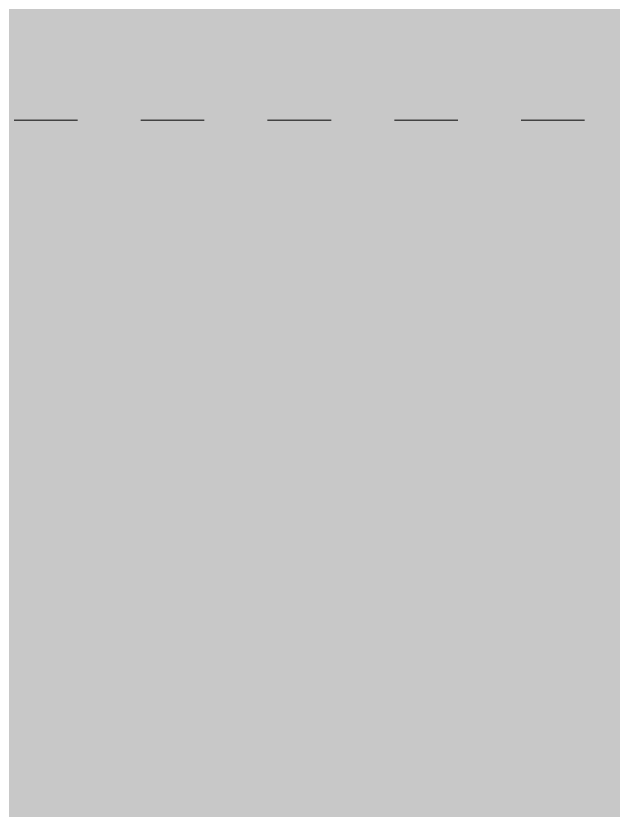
# Model space of a CAD drawing. Header units: inches. Extents: x -4110 to -1807, y 11006 to 12281.
# Drawn here: x -3818.766 to -3817.589, y 11152.066 to 11153.632 of the extents above; entities that cross this region are included whole.
import ezdxf

# ---------------------------------------------------------------- set-up
doc = ezdxf.new("R2010")
doc.units = ezdxf.units.IN
doc.header["$MEASUREMENT"] = 0
doc.linetypes.add('Aligning Line 1_8_', pattern=[0.25, 0.125, -0.125])
for name, color, linetype, lineweight in [('0-1', 7, 'Continuous', 5), ('G-ANNO-SYMB', 111, 'Aligning Line 1_8_', 9), ('S-BEAM-5', 254, 'Continuous', 5)]:
    doc.layers.add(name, color=color, linetype=linetype, lineweight=lineweight)

# ---------------------------------------------------------------- blocks, each defined once
blk = doc.blocks.new('CTR - 1st Phase - Structure_rvt-1-ENLARGED RCP - 1ST FLOOR PLAN - EAST')
at = {"layer": 'S-BEAM-5'}
h = blk.add_hatch(color=256, dxfattribs=at)
h.paths.add_polyline_path([(-3818.8237, 11144.1533), (-3816.7737, 11144.1533), (-3816.7737, 11277.6644), (-3823.1987, 11277.6644), (-3823.1987, 11152.1533), (-3819.1717, 11152.1533), (-3818.9257, 11152.0513), (-3818.8237, 11151.8053), (-3818.8237, 11144.5013), (-3818.9257, 11144.2552), (-3819.1717, 11144.1533), (-3818.9257, 11144.1533)], flags=0)
h.paths.add_polyline_path([(-3819.1717, 11144.3273), (-3819.0487, 11144.3782), (-3818.9977, 11144.5013), (-3818.9977, 11151.8053), (-3819.0487, 11151.9283), (-3819.1717, 11151.9793), (-3823.1987, 11151.9793), (-3823.1987, 11144.3273)], flags=0)
h.paths.add_polyline_path([(-3823.1987, 11278.6644), (-3816.7737, 11278.6644), (-3816.7737, 11411.1533), (-3819.1717, 11411.1533), (-3818.9257, 11411.0513), (-3818.8237, 11410.8053), (-3818.8237, 11403.5013), (-3818.9257, 11403.2552), (-3819.1717, 11403.1533), (-3823.1987, 11403.1533), (-3823.1987, 11297.4305)], flags=0)
h.paths.add_polyline_path([(-3819.1717, 11403.3273), (-3819.0487, 11403.3782), (-3818.9977, 11403.5013), (-3818.9977, 11410.8053), (-3819.0487, 11410.9283), (-3819.1717, 11410.9793), (-3823.1987, 11410.9725), (-3823.1987, 11403.3273)], flags=0)

msp = doc.modelspace()

# ---------------------------------------------------------------- linework, layer by layer
at = {"layer": 'G-ANNO-SYMB'}
msp.add_line((-1871.6448, 11153.4261), (-4027.083, 11153.4261), dxfattribs=at)

# ---------------------------------------------------------------- block references
at = {"layer": '0-1'}
msp.add_blockref('CTR - 1st Phase - Structure_rvt-1-ENLARGED RCP - 1ST FLOOR PLAN - EAST', (0, 0), dxfattribs=at)

doc.saveas('drawing.dxf')
